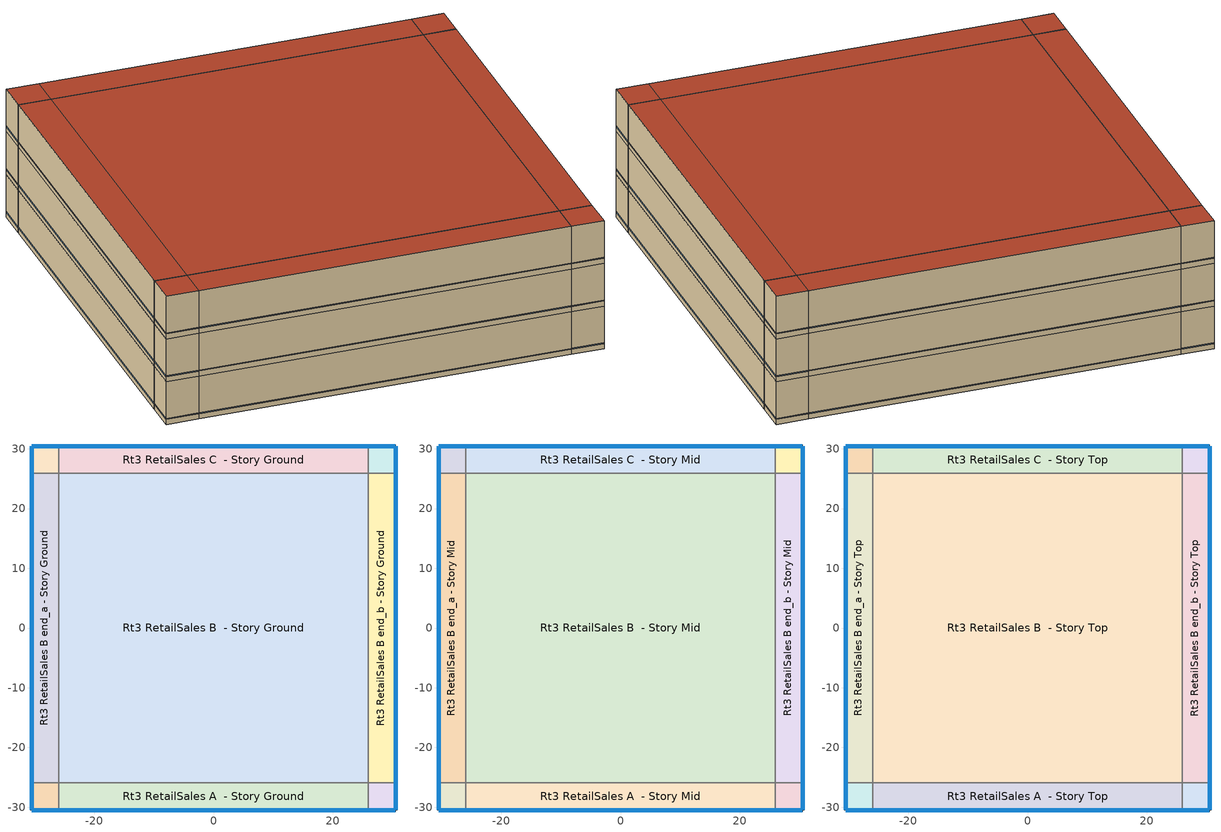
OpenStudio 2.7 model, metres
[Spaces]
Rt3 RetailSales A end_a - Story Ground
 floor ground: -30.48,-30.48 -30.48,-25.91 -25.91,-25.91 -25.91,-30.48 z0
 wall outside: -30.48,-25.91 -30.48,-30.48 -25.91,-30.48 z0:6.34
 wall to Rt3 RetailSales B end_a - Story Ground: -25.91,-25.91 -30.48,-25.91 z0:6.34
 wall to Rt3 RetailSales A  - Story Ground: -25.91,-30.48 -25.91,-25.91 z0:6.34
 window: -30.45,-30.48 -25.93,-30.48 / -30.48,-25.93 -30.48,-30.45 z0.76:0.89
Rt3 RetailSales B end_a - Story Ground
 floor ground: -30.48,-25.91 -30.48,25.91 -25.91,25.91 -25.91,-25.91 z0
 wall outside: -30.48,25.91 -30.48,-25.91 z0:6.34
 wall to Rt3 RetailSales C end_a - Story Ground: -25.91,25.91 -30.48,25.91 z0:6.34
 wall to Rt3 RetailSales B  - Story Ground: -25.91,-25.91 -25.91,25.91 z0:6.34
 window: -30.48,25.88 -30.48,-25.88 z0.76:0.89
Rt3 RetailSales C end_a - Story Ground
 floor ground: -30.48,25.91 -30.48,30.48 -25.91,30.48 -25.91,25.91 z0
 wall outside: -25.91,30.48 -30.48,30.48 -30.48,25.91 z0:6.34
 wall to Rt3 RetailSales C  - Story Ground: -25.91,25.91 -25.91,30.48 z0:6.34
 window: -25.93,30.48 -30.45,30.48 / -30.48,30.45 -30.48,25.93 z0.76:0.89
Rt3 RetailSales A  - Story Ground
 floor ground: -25.91,-30.48 -25.91,-25.91 25.91,-25.91 25.91,-30.48 z0
 wall outside: -25.91,-30.48 25.91,-30.48 z0:6.34
 wall to Rt3 RetailSales B  - Story Ground: 25.91,-25.91 -25.91,-25.91 z0:6.34
 wall to Rt3 RetailSales A end_b - Story Ground: 25.91,-30.48 25.91,-25.91 z0:6.34
 window: -25.88,-30.48 25.88,-30.48 z0.76:0.89
Rt3 RetailSales B  - Story Ground
 floor ground: -25.91,-25.91 -25.91,25.91 25.91,25.91 25.91,-25.91 z0
 wall to Rt3 RetailSales C  - Story Ground: 25.91,25.91 -25.91,25.91 z0:6.34
 wall to Rt3 RetailSales B end_b - Story Ground: 25.91,-25.91 25.91,25.91 z0:6.34
Rt3 RetailSales C  - Story Ground
 floor ground: -25.91,25.91 -25.91,30.48 25.91,30.48 25.91,25.91 z0
 wall outside: 25.91,30.48 -25.91,30.48 z0:6.34
 wall to Rt3 RetailSales C end_b - Story Ground: 25.91,25.91 25.91,30.48 z0:6.34
 window: 25.88,30.48 -25.88,30.48 z0.76:0.89
Rt3 RetailSales A end_b - Story Ground
 floor ground: 25.91,-30.48 25.91,-25.91 30.48,-25.91 30.48,-30.48 z0
 wall outside: 25.91,-30.48 30.48,-30.48 30.48,-25.91 z0:6.34
 wall to Rt3 RetailSales B end_b - Story Ground: 30.48,-25.91 25.91,-25.91 z0:6.34
 window: 25.93,-30.48 30.45,-30.48 / 30.48,-30.45 30.48,-25.93 z0.76:0.89
Rt3 RetailSales B end_b - Story Ground
 floor ground: 25.91,-25.91 25.91,25.91 30.48,25.91 30.48,-25.91 z0
 wall outside: 30.48,-25.91 30.48,25.91 z0:6.34
 wall to Rt3 RetailSales C end_b - Story Ground: 30.48,25.91 25.91,25.91 z0:6.34
 window: 30.48,-25.88 30.48,25.88 z0.76:0.89
Rt3 RetailSales C end_b - Story Ground
 floor ground: 25.91,25.91 25.91,30.48 30.48,30.48 30.48,25.91 z0
 wall outside: 30.48,25.91 30.48,30.48 25.91,30.48 z0:6.34
 window: 30.45,30.48 25.93,30.48 / 30.48,25.93 30.48,30.45 z0.76:0.89
Rt3 RetailSales A end_a - Story Mid
 floor to Rt3 RetailSales A end_a - Story Ground: -30.48,-30.48 -30.48,-25.91 -25.91,-25.91 -25.91,-30.48 z6.34
 wall outside: -30.48,-25.91 -30.48,-30.48 -25.91,-30.48 z6.34:12.68
 wall to Rt3 RetailSales B end_a - Story Mid: -25.91,-25.91 -30.48,-25.91 z6.34:12.68
 wall to Rt3 RetailSales A  - Story Mid: -25.91,-30.48 -25.91,-25.91 z6.34:12.68
 window: -30.48,-25.93 -30.48,-30.45 / -30.45,-30.48 -25.93,-30.48 z7.1:7.23
Rt3 RetailSales B end_a - Story Mid
 floor to Rt3 RetailSales B end_a - Story Ground: -30.48,-25.91 -30.48,25.91 -25.91,25.91 -25.91,-25.91 z6.34
 wall outside: -30.48,25.91 -30.48,-25.91 z6.34:12.68
 wall to Rt3 RetailSales C end_a - Story Mid: -25.91,25.91 -30.48,25.91 z6.34:12.68
 wall to Rt3 RetailSales B  - Story Mid: -25.91,-25.91 -25.91,25.91 z6.34:12.68
 window: -30.48,25.88 -30.48,-25.88 z7.1:7.23
Rt3 RetailSales C end_a - Story Mid
 floor to Rt3 RetailSales C end_a - Story Ground: -30.48,25.91 -30.48,30.48 -25.91,30.48 -25.91,25.91 z6.34
 wall outside: -25.91,30.48 -30.48,30.48 -30.48,25.91 z6.34:12.68
 wall to Rt3 RetailSales C  - Story Mid: -25.91,25.91 -25.91,30.48 z6.34:12.68
 window: -30.48,30.45 -30.48,25.93 / -25.93,30.48 -30.45,30.48 z7.1:7.23
Rt3 RetailSales A  - Story Mid
 floor to Rt3 RetailSales A  - Story Ground: -25.91,-30.48 -25.91,-25.91 25.91,-25.91 25.91,-30.48 z6.34
 wall outside: -25.91,-30.48 25.91,-30.48 z6.34:12.68
 wall to Rt3 RetailSales B  - Story Mid: 25.91,-25.91 -25.91,-25.91 z6.34:12.68
 wall to Rt3 RetailSales A end_b - Story Mid: 25.91,-30.48 25.91,-25.91 z6.34:12.68
 window: -25.88,-30.48 25.88,-30.48 z7.1:7.23
Rt3 RetailSales B  - Story Mid
 floor to Rt3 RetailSales B  - Story Ground: -25.91,-25.91 -25.91,25.91 25.91,25.91 25.91,-25.91 z6.34
 wall to Rt3 RetailSales C  - Story Mid: 25.91,25.91 -25.91,25.91 z6.34:12.68
 wall to Rt3 RetailSales B end_b - Story Mid: 25.91,-25.91 25.91,25.91 z6.34:12.68
Rt3 RetailSales C  - Story Mid
 floor to Rt3 RetailSales C  - Story Ground: -25.91,25.91 -25.91,30.48 25.91,30.48 25.91,25.91 z6.34
 wall outside: 25.91,30.48 -25.91,30.48 z6.34:12.68
 wall to Rt3 RetailSales C end_b - Story Mid: 25.91,25.91 25.91,30.48 z6.34:12.68
 window: 25.88,30.48 -25.88,30.48 z7.1:7.23
Rt3 RetailSales A end_b - Story Mid
 floor to Rt3 RetailSales A end_b - Story Ground: 25.91,-30.48 25.91,-25.91 30.48,-25.91 30.48,-30.48 z6.34
 wall outside: 25.91,-30.48 30.48,-30.48 30.48,-25.91 z6.34:12.68
 wall to Rt3 RetailSales B end_b - Story Mid: 30.48,-25.91 25.91,-25.91 z6.34:12.68
 window: 25.93,-30.48 30.45,-30.48 / 30.48,-30.45 30.48,-25.93 z7.1:7.23
Rt3 RetailSales B end_b - Story Mid
 floor to Rt3 RetailSales B end_b - Story Ground: 25.91,-25.91 25.91,25.91 30.48,25.91 30.48,-25.91 z6.34
 wall outside: 30.48,-25.91 30.48,25.91 z6.34:12.68
 wall to Rt3 RetailSales C end_b - Story Mid: 30.48,25.91 25.91,25.91 z6.34:12.68
 window: 30.48,-25.88 30.48,25.88 z7.1:7.23
Rt3 RetailSales C end_b - Story Mid
 floor to Rt3 RetailSales C end_b - Story Ground: 25.91,25.91 25.91,30.48 30.48,30.48 30.48,25.91 z6.34
 wall outside: 30.48,25.91 30.48,30.48 25.91,30.48 z6.34:12.68
 window: 30.48,25.93 30.48,30.45 / 30.45,30.48 25.93,30.48 z7.1:7.23
Rt3 RetailSales A end_a - Story Top
 floor to Rt3 RetailSales A end_a - Story Mid: -30.48,-30.48 -30.48,-25.91 -25.91,-25.91 -25.91,-30.48 z12.68
 wall outside: -30.48,-25.91 -30.48,-30.48 -25.91,-30.48 z12.68:19.02
 wall to Rt3 RetailSales B end_a - Story Top: -25.91,-25.91 -30.48,-25.91 z12.68:19.02
 wall to Rt3 RetailSales A  - Story Top: -25.91,-30.48 -25.91,-25.91 z12.68:19.02
 window: -30.48,-25.93 -30.48,-30.45 / -30.45,-30.48 -25.93,-30.48 z13.44:13.57
 roof outside: -25.91,-30.48 -25.91,-25.91 -30.48,-25.91 -30.48,-30.48 z19.02
Rt3 RetailSales B end_a - Story Top
 floor to Rt3 RetailSales B end_a - Story Mid: -30.48,-25.91 -30.48,25.91 -25.91,25.91 -25.91,-25.91 z12.68
 wall outside: -30.48,25.91 -30.48,-25.91 z12.68:19.02
 wall to Rt3 RetailSales C end_a - Story Top: -25.91,25.91 -30.48,25.91 z12.68:19.02
 wall to Rt3 RetailSales B  - Story Top: -25.91,-25.91 -25.91,25.91 z12.68:19.02
 window: -30.48,25.88 -30.48,-25.88 z13.44:13.57
 roof outside: -25.91,-25.91 -25.91,25.91 -30.48,25.91 -30.48,-25.91 z19.02
Rt3 RetailSales C end_a - Story Top
 floor to Rt3 RetailSales C end_a - Story Mid: -30.48,25.91 -30.48,30.48 -25.91,30.48 -25.91,25.91 z12.68
 wall outside: -25.91,30.48 -30.48,30.48 -30.48,25.91 z12.68:19.02
 wall to Rt3 RetailSales C  - Story Top: -25.91,25.91 -25.91,30.48 z12.68:19.02
 window: -30.48,30.45 -30.48,25.93 / -25.93,30.48 -30.45,30.48 z13.44:13.57
 roof outside: -25.91,25.91 -25.91,30.48 -30.48,30.48 -30.48,25.91 z19.02
Rt3 RetailSales A  - Story Top
 floor to Rt3 RetailSales A  - Story Mid: -25.91,-30.48 -25.91,-25.91 25.91,-25.91 25.91,-30.48 z12.68
 wall outside: -25.91,-30.48 25.91,-30.48 z12.68:19.02
 wall to Rt3 RetailSales B  - Story Top: 25.91,-25.91 -25.91,-25.91 z12.68:19.02
 wall to Rt3 RetailSales A end_b - Story Top: 25.91,-30.48 25.91,-25.91 z12.68:19.02
 window: -25.88,-30.48 25.88,-30.48 z13.44:13.57
 roof outside: 25.91,-30.48 25.91,-25.91 -25.91,-25.91 -25.91,-30.48 z19.02
Rt3 RetailSales B  - Story Top
 floor to Rt3 RetailSales B  - Story Mid: -25.91,-25.91 -25.91,25.91 25.91,25.91 25.91,-25.91 z12.68
 wall to Rt3 RetailSales C  - Story Top: 25.91,25.91 -25.91,25.91 z12.68:19.02
 wall to Rt3 RetailSales B end_b - Story Top: 25.91,-25.91 25.91,25.91 z12.68:19.02
 roof outside: 25.91,-25.91 25.91,25.91 -25.91,25.91 -25.91,-25.91 z19.02
Rt3 RetailSales C  - Story Top
 floor to Rt3 RetailSales C  - Story Mid: -25.91,25.91 -25.91,30.48 25.91,30.48 25.91,25.91 z12.68
 wall outside: 25.91,30.48 -25.91,30.48 z12.68:19.02
 wall to Rt3 RetailSales C end_b - Story Top: 25.91,25.91 25.91,30.48 z12.68:19.02
 window: 25.88,30.48 -25.88,30.48 z13.44:13.57
 roof outside: 25.91,25.91 25.91,30.48 -25.91,30.48 -25.91,25.91 z19.02
Rt3 RetailSales A end_b - Story Top
 floor to Rt3 RetailSales A end_b - Story Mid: 25.91,-30.48 25.91,-25.91 30.48,-25.91 30.48,-30.48 z12.68
 wall outside: 25.91,-30.48 30.48,-30.48 30.48,-25.91 z12.68:19.02
 wall to Rt3 RetailSales B end_b - Story Top: 30.48,-25.91 25.91,-25.91 z12.68:19.02
 window: 30.48,-30.45 30.48,-25.93 / 25.93,-30.48 30.45,-30.48 z13.44:13.57
 roof outside: 30.48,-30.48 30.48,-25.91 25.91,-25.91 25.91,-30.48 z19.02
Rt3 RetailSales B end_b - Story Top
 floor to Rt3 RetailSales B end_b - Story Mid: 25.91,-25.91 25.91,25.91 30.48,25.91 30.48,-25.91 z12.68
 wall outside: 30.48,-25.91 30.48,25.91 z12.68:19.02
 wall to Rt3 RetailSales C end_b - Story Top: 30.48,25.91 25.91,25.91 z12.68:19.02
 window: 30.48,-25.88 30.48,25.88 z13.44:13.57
 roof outside: 30.48,-25.91 30.48,25.91 25.91,25.91 25.91,-25.91 z19.02
Rt3 RetailSales C end_b - Story Top
 floor to Rt3 RetailSales C end_b - Story Mid: 25.91,25.91 25.91,30.48 30.48,30.48 30.48,25.91 z12.68
 wall outside: 30.48,25.91 30.48,30.48 25.91,30.48 z12.68:19.02
 window: 30.45,30.48 25.93,30.48 / 30.48,25.93 30.48,30.45 z13.44:13.57
 roof outside: 30.48,25.91 30.48,30.48 25.91,30.48 25.91,25.91 z19.02
[Building]
DEER Pre-1975|Rt3
[Site]
Site 1
[ClimateZones]
Climate Zone Institution Name 1=CEC; Climate Zone Document Name 1=California Climate Zone Descriptions; Climate Zone Document Year 1=1995; Climate Zone Value 1=6
[SizingPeriod:DesignDay] Barometric Pressure {Pa}=100977; Sky Clearness=0; Rain Indicator=0; Snow Indicator=0; Day of Month=21; Daylight Saving Time Indicator=0; Humidity Indicating Type=Wetbulb; Dry-Bulb Temperature Range Modifier Type=DefaultMultipliers
Name | Maximum Dry-Bulb Temperature {C} | Daily Dry-Bulb Temperature Range {deltaC} | Humidity Indicating Conditions at Maximum Dry-Bulb | Wind Speed {m/s} | Wind Direction {deg} | Month | Day Type | Solar Model Indicator | ASHRAE Taub | ASHRAE Taud
Houston Bush Intercontinental Ann Htg 99.6% Condns DB | -1.6 | 0 | -1.6 | 2.8 | 0 | 1 | WinterDesignDay | ASHRAEClearSky
Houston Bush Intercontinental Ann Clg .4% Condns DB=>MWB | 36 | 10.1 | 24.8 | 3.5 | 170 | 7 | SummerDesignDay | ASHRAETau | 0.499 | 1.97
[SpaceType]
Rt3 RetailSales: Standards Building Type=Rt3; Standards Space Type=RetailSales
[BuildingStory] Nominal Floor to Floor Height {m}=6.33984
Name | Nominal Z Coordinate {m}
Story Ground | 0
Story Mid | 6.33984
Story Top | 12.67968
[Space] Space Type=Rt3 RetailSales
Name | Building Story | Thermal Zone
Rt3 RetailSales A end_a - Story Ground | Story Ground | Zone Rt3 RetailSales A end_a - Story Ground
Rt3 RetailSales B end_a - Story Ground | Story Ground | Zone Rt3 RetailSales B end_a - Story Ground
Rt3 RetailSales C end_a - Story Ground | Story Ground | Zone Rt3 RetailSales C end_a - Story Ground
Rt3 RetailSales A  - Story Ground | Story Ground | Zone Rt3 RetailSales A  - Story Ground
Rt3 RetailSales B  - Story Ground | Story Ground | Zone Rt3 RetailSales B  - Story Ground
Rt3 RetailSales C  - Story Ground | Story Ground | Zone Rt3 RetailSales C  - Story Ground
Rt3 RetailSales A end_b - Story Ground | Story Ground | Zone Rt3 RetailSales A end_b - Story Ground
Rt3 RetailSales B end_b - Story Ground | Story Ground | Zone Rt3 RetailSales B end_b - Story Ground
Rt3 RetailSales C end_b - Story Ground | Story Ground | Zone Rt3 RetailSales C end_b - Story Ground
Rt3 RetailSales A end_a - Story Mid | Story Mid | Zone Rt3 RetailSales A end_a - Story Mid
Rt3 RetailSales B end_a - Story Mid | Story Mid | Zone Rt3 RetailSales B end_a - Story Mid
Rt3 RetailSales C end_a - Story Mid | Story Mid | Zone Rt3 RetailSales C end_a - Story Mid
Rt3 RetailSales A  - Story Mid | Story Mid | Zone Rt3 RetailSales A  - Story Mid
Rt3 RetailSales B  - Story Mid | Story Mid | Zone Rt3 RetailSales B  - Story Mid
Rt3 RetailSales C  - Story Mid | Story Mid | Zone Rt3 RetailSales C  - Story Mid
Rt3 RetailSales A end_b - Story Mid | Story Mid | Zone Rt3 RetailSales A end_b - Story Mid
Rt3 RetailSales B end_b - Story Mid | Story Mid | Zone Rt3 RetailSales B end_b - Story Mid
Rt3 RetailSales C end_b - Story Mid | Story Mid | Zone Rt3 RetailSales C end_b - Story Mid
Rt3 RetailSales A end_a - Story Top | Story Top | Zone Rt3 RetailSales A end_a - Story Top
Rt3 RetailSales B end_a - Story Top | Story Top | Zone Rt3 RetailSales B end_a - Story Top
Rt3 RetailSales C end_a - Story Top | Story Top | Zone Rt3 RetailSales C end_a - Story Top
Rt3 RetailSales A  - Story Top | Story Top | Zone Rt3 RetailSales A  - Story Top
Rt3 RetailSales B  - Story Top | Story Top | Zone Rt3 RetailSales B  - Story Top
Rt3 RetailSales C  - Story Top | Story Top | Zone Rt3 RetailSales C  - Story Top
Rt3 RetailSales A end_b - Story Top | Story Top | Zone Rt3 RetailSales A end_b - Story Top
Rt3 RetailSales B end_b - Story Top | Story Top | Zone Rt3 RetailSales B end_b - Story Top
Rt3 RetailSales C end_b - Story Top | Story Top | Zone Rt3 RetailSales C end_b - Story Top
[ThermalZone] Multiplier=1; Use Ideal Air Loads=No
Zone Rt3 RetailSales A end_a - Story Ground; Zone Rt3 RetailSales B end_a - Story Ground; Zone Rt3 RetailSales C end_a - Story Ground; Zone Rt3 RetailSales A  - Story Ground; Zone Rt3 RetailSales B  - Story Ground; Zone Rt3 RetailSales C  - Story Ground; Zone Rt3 RetailSales A end_b - Story Ground; Zone Rt3 RetailSales B end_b - Story Ground; Zone Rt3 RetailSales C end_b - Story Ground; Zone Rt3 RetailSales A end_a - Story Mid; Zone Rt3 RetailSales B end_a - Story Mid; Zone Rt3 RetailSales C end_a - Story Mid; Zone Rt3 RetailSales A  - Story Mid; Zone Rt3 RetailSales B  - Story Mid; Zone Rt3 RetailSales C  - Story Mid; Zone Rt3 RetailSales A end_b - Story Mid; Zone Rt3 RetailSales B end_b - Story Mid; Zone Rt3 RetailSales C end_b - Story Mid; Zone Rt3 RetailSales A end_a - Story Top; Zone Rt3 RetailSales B end_a - Story Top; Zone Rt3 RetailSales C end_a - Story Top; Zone Rt3 RetailSales A  - Story Top; Zone Rt3 RetailSales B  - Story Top; Zone Rt3 RetailSales C  - Story Top; Zone Rt3 RetailSales A end_b - Story Top; Zone Rt3 RetailSales B end_b - Story Top; Zone Rt3 RetailSales C end_b - Story Top
[Sizing:Zone] Zone Cooling Design Supply Air Temperature Input Method=SupplyAirTemperature; Zone Cooling Design Supply Air Temperature {C}=14; Zone Cooling Design Supply Air Temperature Difference {deltaC}=11.11; Zone Heating Design Supply Air Temperature Input Method=SupplyAirTemperature; Zone Heating Design Supply Air Temperature {C}=40; Zone Heating Design Supply Air Temperature Difference {deltaC}=11.11; Zone Cooling Design Supply Air Humidity Ratio {kg-H2O/kg-air}=0.0085; Zone Heating Design Supply Air Humidity Ratio {kg-H2O/kg-air}=0.008; Cooling Design Air Flow Method=DesignDay; Heating Design Air Flow Method=DesignDay; Account for Dedicated Outdoor Air System=No; Dedicated Outdoor Air System Control Strategy=NeutralSupplyAir; Dedicated Outdoor Air Low Setpoint Temperature for Design {C}=autosize; Dedicated Outdoor Air High Setpoint Temperature for Design {C}=autosize
Zone Rt3 RetailSales A end_a - Story Ground; Zone Rt3 RetailSales B end_a - Story Ground; Zone Rt3 RetailSales C end_a - Story Ground; Zone Rt3 RetailSales A  - Story Ground; Zone Rt3 RetailSales B  - Story Ground; Zone Rt3 RetailSales C  - Story Ground; Zone Rt3 RetailSales A end_b - Story Ground; Zone Rt3 RetailSales B end_b - Story Ground; Zone Rt3 RetailSales C end_b - Story Ground; Zone Rt3 RetailSales A end_a - Story Mid; Zone Rt3 RetailSales B end_a - Story Mid; Zone Rt3 RetailSales C end_a - Story Mid; Zone Rt3 RetailSales A  - Story Mid; Zone Rt3 RetailSales B  - Story Mid; Zone Rt3 RetailSales C  - Story Mid; Zone Rt3 RetailSales A end_b - Story Mid; Zone Rt3 RetailSales B end_b - Story Mid; Zone Rt3 RetailSales C end_b - Story Mid; Zone Rt3 RetailSales A end_a - Story Top; Zone Rt3 RetailSales B end_a - Story Top; Zone Rt3 RetailSales C end_a - Story Top; Zone Rt3 RetailSales A  - Story Top; Zone Rt3 RetailSales B  - Story Top; Zone Rt3 RetailSales C  - Story Top; Zone Rt3 RetailSales A end_b - Story Top; Zone Rt3 RetailSales B end_b - Story Top; Zone Rt3 RetailSales C end_b - Story Top
